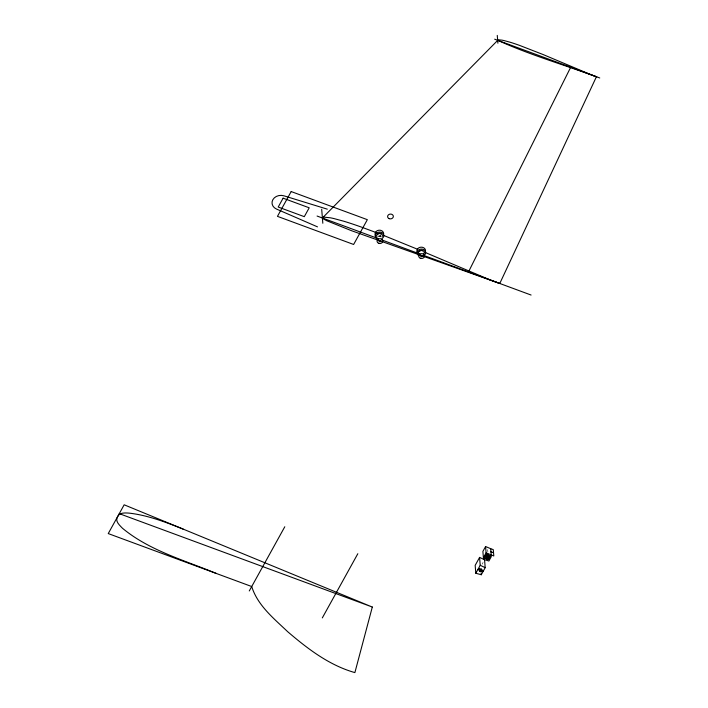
<?xml version="1.0" encoding="UTF-8"?>
<svg xmlns="http://www.w3.org/2000/svg" width="708" height="708" viewBox="0 0 708 708"><rect width="100%" height="100%" fill="white"/><g stroke="black" fill="none" stroke-linecap="round" stroke-linejoin="round"><path stroke-width="0.53" stroke-dasharray="3.54 2.66" d="M487.883 551.992L487.626 549.603M482.113 564.188L483.086 562.418M380.205 235.392L378.824 235.56M380.32 234.994L380.479 236.985M380.523 235.959A2.885 2.407 -4.6 0 1 378.709 236.153M380.594 236.26A1.876 1.566 -4.6 0 1 378.222 236.26"/><path stroke-width="1.06" d="M322.397 218.011L498.149 39.913A5.142 2.469 29 0 1 498.804 39.834L501.954 40.144A28.329 13.602 29 0 1 504.114 40.595L509.574 42.073A80.19 38.506 29 0 1 512.017 42.825L512.831 43.091A123.015 59.074 29 0 1 515.309 43.914L516.973 44.48A130.812 62.817 29 0 1 519.486 45.365L543.222 54.587L590.207 74.384A88.978 42.728 29 0 0 592.693 75.358L594.304 75.968A65.375 31.391 29 0 0 596.428 76.738L499.786 283.483L351.389 230.658L326.76 220.754L322.715 218.515L322.414 217.922L323.273 217.347A9.204 4.416 29 0 1 324.459 217.197L330.096 217.763A50.693 24.346 29 0 1 333.946 218.568L343.734 221.215A143.494 68.906 29 0 1 348.097 222.56L349.566 223.038A220.135 105.704 29 0 1 353.991 224.507L356.965 225.525A234.083 112.404 29 0 1 361.461 227.109L376.55 232.702M497.653 40.285C529.327 54.711 563.851 64.755 596.782 76.889M372.311 607.039L354.885 672.6C329.176 665.299 307.635 648.767 287.643 631.669C273.872 618.509 257.535 605.384 251.721 586.534L108.244 533.575L124.166 504.795L372.311 607.039L119.263 513.645M486.679 557.594L487.237 558.532L488.343 557.922L487.679 557.125L486.679 557.594L485.697 556.408L486.405 555.134L488.069 554.975L489.016 556.099L488.308 557.373L486.653 557.532L486.396 554.373M468.484 271.934L570.701 67.242M249.269 590.959L284.793 526.752M322.308 617.916L357.832 553.709M479.59 557.391L475.174 565.365L475.811 573.259L481.272 574.737L485.192 567.657L484.564 559.763L479.59 557.391L480.219 565.285L475.811 573.259M485.591 546.541L482.891 551.408L483.405 557.727L488.741 559.435L491.193 555.001L490.688 548.691L485.591 546.541L486.095 552.86L483.405 557.727M481.573 571.356L482.281 570.073L481.334 568.958L479.679 569.108L478.971 570.391L479.918 571.506L481.573 571.356L481.405 569.25M327.3 209.161L283.846 195.797A8.655 7.23 -4.6 0 0 272.837 199.718A8.655 7.23 -4.6 0 0 276.509 209.064L317.503 226.87M499.786 283.457L492.458 280.775A159.22 76.455 29 0 1 488.016 279.032L425.358 252.535M494.68 39.188L599.756 77.968M317.078 216.046L378.417 238.693M381.532 239.835L419.915 254.004M423.49 255.322L531.089 295.041M490.688 548.691L493.29 549.647L493.803 555.966L486.095 552.86M478.015 569.267L483.237 571.197M216.498 573.533C184.62 560.276 149.565 550.718 122.546 528.318C119.785 525.442 114.669 521.141 117.555 516.743C119.493 512.309 125.245 512.84 129.219 513.132C147.972 515.282 165.787 522.203 183.213 529.124M384.143 235.649L417.702 249.313M480.219 565.285L485.192 567.657M497.264 35.4L497.892 43.215M488.06 554.214L488.308 557.373M481.113 572.763L481.272 574.737M479.661 568.356L479.918 571.506M321.697 209.276L322.821 223.259M375.674 235.773A4.328 3.62 -4.6 0 1 378.957 230.189A4.328 3.62 -4.6 0 1 383.391 234.985M377.647 234.693A1.876 1.566 -4.6 0 1 380.939 234.056M376.983 238.684A4.328 3.62 -4.6 0 1 376.258 233.366A4.328 3.62 -4.6 0 1 382.665 233.127A4.328 3.62 -4.6 0 1 382.134 238.49M377.054 237.003A2.885 2.407 -4.6 0 1 377.612 233.906A2.885 2.407 -4.6 0 1 381.346 233.773A2.885 2.407 -4.6 0 1 381.993 236.835M418.676 251.986A2.885 2.407 -4.6 0 1 418.508 251.676M418.375 253.588A4.328 3.62 -4.6 0 1 417.711 248.756A4.328 3.62 -4.6 0 1 423.411 247.623A4.328 3.62 -4.6 0 1 425.136 252.234M418.853 255.685A4.328 3.62 -4.6 0 1 418.224 250.287A4.328 3.62 -4.6 0 1 424.72 250.313A4.328 3.62 -4.6 0 1 423.641 255.712M418.924 254.013A2.885 2.407 -4.6 0 1 419.552 250.862A2.885 2.407 -4.6 0 1 423.349 250.88A2.885 2.407 -4.6 0 1 423.72 254.039M419.8 251.181A1.876 1.566 -4.6 0 1 422.685 250.951M379.081 241.074C380.585 243.623 381.408 238.693 379.09 241.003M420.782 256.031C422.313 258.57 423.039 253.694 420.791 255.96M479.767 570.197C481.183 572.754 482.183 567.887 479.776 570.144M490.945 551.78L492.485 552.541L490.945 551.753M283.111 198.178L278.209 207.037L304.298 216.666L309.201 207.807L283.111 198.178M291.174 191.558L277.456 216.356L353.628 244.472L367.346 219.675L291.174 191.558M486.228 554.435L483.529 559.302L488.874 561.01L491.317 556.585L486.228 554.435M486.538 556.709L485.83 557.992L486.777 559.108L488.44 558.957L489.14 557.674L488.193 556.559L486.538 556.709M389.188 218.666A2.885 2.407 -4.6 0 0 393.347 216.259A2.885 2.407 -4.6 0 0 388.887 214.506A2.885 2.407 -4.6 0 0 389.188 218.666M378.594 243.26A2.885 2.407 -4.6 0 0 382.824 240.932A2.885 2.407 -4.6 0 0 378.408 239.092A2.885 2.407 -4.6 0 0 378.594 243.26M420.304 258.225A2.885 2.407 -4.6 0 0 424.526 255.898A2.885 2.407 -4.6 0 0 420.109 254.048A2.885 2.407 -4.6 0 0 420.304 258.225"/></g></svg>
